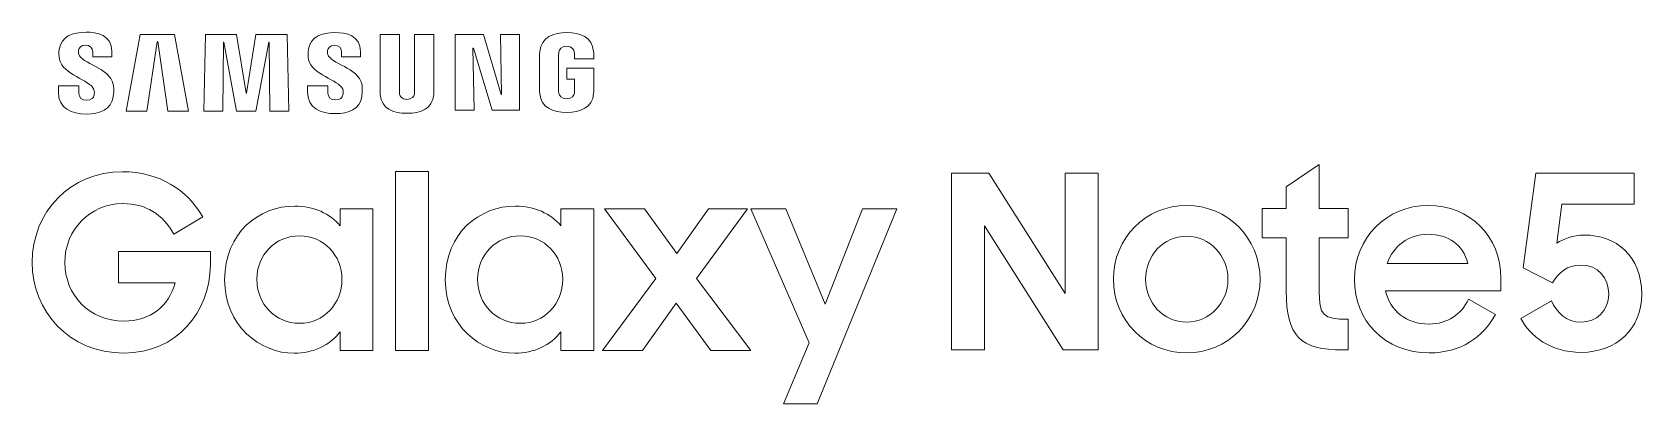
# Model space of a CAD drawing. Header units: millimetres. Extents: x -399 to 451, y -17 to 180.
import ezdxf

# ---------------------------------------------------------------- set-up
doc = ezdxf.new("R2010")
doc.units = ezdxf.units.MM
doc.header["$MEASUREMENT"] = 0
doc.layers.add('Layer 1', color=7, linetype='Continuous')

msp = doc.modelspace()

# ---------------------------------------------------------------- linework, layer by layer
at = {"layer": 'Layer 1', "color": 250, "lineweight": 20}
for points, knots in [([(-356.6724, 166.5545), (-356.6724, 166.5545), (-356.6724, 169.3912), (-356.6724, 169.3912), (-356.6724, 169.3912), (-356.6724, 178.1901), (-364.5817, 179.5634), (-370.316, 179.5634), (-370.316, 179.5634), (-377.5048, 179.5634), (-383.3709, 177.1945), (-384.4484, 170.5886), (-384.4484, 170.5886), (-384.7323, 168.8036), (-384.7754, 167.2013), (-384.3396, 165.1582), (-384.3396, 165.1582), (-382.5963, 156.8959), (-368.2341, 154.5072), (-366.161, 149.2785), (-366.161, 149.2785), (-365.7683, 148.2829), (-365.8921, 147.0306), (-366.083, 146.2761), (-366.083, 146.2761), (-366.4058, 144.9455), (-367.3085, 143.5722), (-370.0163, 143.5722), (-370.0163, 143.5722), (-372.5292, 143.5722), (-374.0733, 145.0155), (-374.0733, 147.2204), (-374.0733, 147.2204), (-374.0733, 147.2204), (-374.0733, 151.1536), (-374.0733, 151.1536), (-374.0733, 151.1536), (-374.0733, 151.1536), (-384.9233, 151.1536), (-384.9233, 151.1536), (-384.9233, 151.1536), (-384.9233, 151.1536), (-384.9233, 148.018), (-384.9233, 148.018), (-384.9233, 148.018), (-384.9233, 139.0284), (-377.8275, 136.2976), (-370.2492, 136.2976), (-370.2492, 136.2976), (-362.9086, 136.2976), (-356.9223, 138.7833), (-355.9417, 145.5252), (-355.9417, 145.5252), (-355.4518, 149.0176), (-355.8168, 151.3177), (-355.9808, 152.1651), (-355.9808, 152.1651), (-357.704, 160.6342), (-373.0307, 163.1392), (-374.1781, 167.9049), (-374.1781, 167.9049), (-374.3651, 168.7095), (-374.3221, 169.5233), (-374.2291, 170.001), (-374.2291, 170.001), (-373.9452, 171.3014), (-373.0468, 172.7286), (-370.53, 172.7286), (-370.53, 172.7286), (-368.1531, 172.7286), (-366.7636, 171.2584), (-366.7636, 169.0563), (-366.7636, 169.0563), (-366.7636, 169.0563), (-366.7636, 166.5545), (-366.7636, 166.5545), (-366.7636, 166.5545), (-366.7636, 166.5545), (-356.6724, 166.5545), (-356.6724, 166.5545)], [0, 0, 0, 0, 0.04761905, 0.04761905, 0.04761905, 0.04761905, 0.0952381, 0.0952381, 0.0952381, 0.0952381, 0.14285714, 0.14285714, 0.14285714, 0.14285714, 0.19047619, 0.19047619, 0.19047619, 0.19047619, 0.23809524, 0.23809524, 0.23809524, 0.23809524, 0.28571429, 0.28571429, 0.28571429, 0.28571429, 0.33333333, 0.33333333, 0.33333333, 0.33333333, 0.38095238, 0.38095238, 0.38095238, 0.38095238, 0.42857143, 0.42857143, 0.42857143, 0.42857143, 0.47619048, 0.47619048, 0.47619048, 0.47619048, 0.52380952, 0.52380952, 0.52380952, 0.52380952, 0.57142857, 0.57142857, 0.57142857, 0.57142857, 0.61904762, 0.61904762, 0.61904762, 0.61904762, 0.66666667, 0.66666667, 0.66666667, 0.66666667, 0.71428571, 0.71428571, 0.71428571, 0.71428571, 0.76190476, 0.76190476, 0.76190476, 0.76190476, 0.80952381, 0.80952381, 0.80952381, 0.80952381, 0.85714286, 0.85714286, 0.85714286, 0.85714286, 0.9047619, 0.9047619, 0.9047619, 0.9047619, 1, 1, 1, 1]), ([(-225.3822, 166.4698), (-225.3822, 166.4698), (-225.3822, 169.2702), (-225.3822, 169.2702), (-225.3822, 169.2702), (-225.3822, 177.9805), (-233.2016, 179.3498), (-238.87, 179.3498), (-238.87, 179.3498), (-245.9765, 179.3498), (-251.7888, 177.0197), (-252.8544, 170.4529), (-252.8544, 170.4529), (-253.1462, 168.6945), (-253.1972, 167.0993), (-252.7654, 165.0803), (-252.7654, 165.0803), (-251.0343, 156.8962), (-236.796, 154.5301), (-234.7497, 149.3607), (-234.7497, 149.3607), (-234.3689, 148.3841), (-234.4701, 147.1317), (-234.665, 146.384), (-234.665, 146.384), (-234.9917, 145.0467), (-235.8904, 143.7161), (-238.5742, 143.7161), (-238.5742, 143.7161), (-241.076, 143.7161), (-242.5842, 145.1356), (-242.5842, 147.3216), (-242.5842, 147.3216), (-242.5842, 147.3216), (-242.5842, 151.2007), (-242.5842, 151.2007), (-242.5842, 151.2007), (-242.5842, 151.2007), (-253.3293, 151.2007), (-253.3293, 151.2007), (-253.3293, 151.2007), (-253.3293, 151.2007), (-253.3372, 148.1353), (-253.3372, 148.1353), (-253.3372, 148.1353), (-253.3372, 139.1913), (-246.3035, 136.4997), (-238.7838, 136.4997), (-238.7838, 136.4997), (-231.5523, 136.4997), (-225.5921, 138.9695), (-224.6356, 145.6454), (-224.6356, 145.6454), (-224.1607, 149.1037), (-224.5146, 151.3676), (-224.6826, 152.2193), (-224.6826, 152.2193), (-226.3787, 160.6025), (-241.5576, 163.0771), (-242.6782, 167.7881), (-242.6782, 167.7881), (-242.8882, 168.5936), (-242.8222, 169.4062), (-242.74, 169.8771), (-242.74, 169.8771), (-242.4603, 171.1575), (-241.5817, 172.5577), (-239.0759, 172.5577), (-239.0759, 172.5577), (-236.7489, 172.5577), (-235.3535, 171.1215), (-235.3535, 168.9436), (-235.3535, 168.9436), (-235.3535, 168.9436), (-235.3535, 166.4698), (-235.3535, 166.4698), (-235.3535, 166.4698), (-235.3535, 166.4698), (-225.3822, 166.4698), (-225.3822, 166.4698)], [0, 0, 0, 0, 0.04761905, 0.04761905, 0.04761905, 0.04761905, 0.0952381, 0.0952381, 0.0952381, 0.0952381, 0.14285714, 0.14285714, 0.14285714, 0.14285714, 0.19047619, 0.19047619, 0.19047619, 0.19047619, 0.23809524, 0.23809524, 0.23809524, 0.23809524, 0.28571429, 0.28571429, 0.28571429, 0.28571429, 0.33333333, 0.33333333, 0.33333333, 0.33333333, 0.38095238, 0.38095238, 0.38095238, 0.38095238, 0.42857143, 0.42857143, 0.42857143, 0.42857143, 0.47619048, 0.47619048, 0.47619048, 0.47619048, 0.52380952, 0.52380952, 0.52380952, 0.52380952, 0.57142857, 0.57142857, 0.57142857, 0.57142857, 0.61904762, 0.61904762, 0.61904762, 0.61904762, 0.66666667, 0.66666667, 0.66666667, 0.66666667, 0.71428571, 0.71428571, 0.71428571, 0.71428571, 0.76190476, 0.76190476, 0.76190476, 0.76190476, 0.80952381, 0.80952381, 0.80952381, 0.80952381, 0.85714286, 0.85714286, 0.85714286, 0.85714286, 0.9047619, 0.9047619, 0.9047619, 0.9047619, 1, 1, 1, 1]), ([(-102.1318, 160.5878), (-102.1318, 160.5878), (-102.1318, 149.7188), (-102.1318, 149.7188), (-102.1318, 149.7188), (-102.1318, 148.972), (-102.1508, 148.4113), (-102.2638, 147.0609), (-102.2638, 147.0609), (-102.9285, 139.7124), (-109.3123, 137.0677), (-116.484, 137.0677), (-116.484, 137.0677), (-123.6418, 137.0677), (-130.0137, 139.7124), (-130.6864, 147.0609), (-130.6864, 147.0609), (-130.8156, 148.4113), (-130.8195, 148.972), (-130.8345, 149.7188), (-130.8345, 149.7188), (-130.8345, 149.7188), (-130.8195, 166.7418), (-130.8195, 166.7418), (-130.8195, 166.7418), (-130.8195, 167.4736), (-130.7524, 168.741), (-130.6555, 169.3907), (-130.6555, 169.3907), (-129.7729, 176.9732), (-123.6418, 179.392), (-116.4761, 179.392), (-116.4761, 179.392), (-109.3043, 179.392), (-103.0302, 177.0001), (-102.2828, 169.3907), (-102.2828, 169.3907), (-102.1587, 168.1273), (-102.2128, 166.7418), (-102.2128, 166.7418), (-102.2128, 166.7418), (-102.2128, 166.7418), (-102.2128, 165.4115), (-102.2128, 165.4115), (-102.2128, 165.4115), (-102.2128, 165.4115), (-112.4, 165.4115), (-112.4, 165.4115), (-112.4, 165.4115), (-112.4, 165.4115), (-112.4, 167.6595), (-112.4, 167.6595), (-112.4, 167.6595), (-112.4, 167.6595), (-112.4, 168.6251), (-112.508, 169.1886), (-112.508, 169.1886), (-112.7029, 170.0834), (-113.4685, 172.1495), (-116.554, 172.1495), (-116.554, 172.1495), (-119.4947, 172.1495), (-120.3512, 170.1882), (-120.5762, 169.1886), (-120.5762, 169.1886), (-120.7011, 168.675), (-120.7442, 167.9513), (-120.7442, 167.2977), (-120.7442, 167.2977), (-120.7442, 167.2977), (-120.7442, 148.8232), (-120.7442, 148.8232), (-120.7442, 148.8232), (-120.7592, 148.2835), (-120.732, 147.7417), (-120.6541, 147.272), (-120.6541, 147.272), (-120.4592, 146.1823), (-119.4326, 144.3502), (-116.5231, 144.3502), (-116.5231, 144.3502), (-113.6014, 144.3502), (-112.563, 146.1823), (-112.4, 147.272), (-112.4, 147.272), (-112.306, 147.7417), (-112.2751, 148.2835), (-112.287, 148.8232), (-112.287, 148.8232), (-112.287, 148.8232), (-112.287, 154.6783), (-112.287, 154.6783), (-112.287, 154.6783), (-112.287, 154.6783), (-116.433, 154.6783), (-116.433, 154.6783), (-116.433, 154.6783), (-116.433, 154.6783), (-116.433, 160.5878), (-116.433, 160.5878), (-116.433, 160.5878), (-116.433, 160.5878), (-102.1318, 160.5878), (-102.1318, 160.5878)], [0, 0, 0, 0, 0.03703704, 0.03703704, 0.03703704, 0.03703704, 0.07407407, 0.07407407, 0.07407407, 0.07407407, 0.11111111, 0.11111111, 0.11111111, 0.11111111, 0.14814815, 0.14814815, 0.14814815, 0.14814815, 0.18518519, 0.18518519, 0.18518519, 0.18518519, 0.22222222, 0.22222222, 0.22222222, 0.22222222, 0.25925926, 0.25925926, 0.25925926, 0.25925926, 0.2962963, 0.2962963, 0.2962963, 0.2962963, 0.33333333, 0.33333333, 0.33333333, 0.33333333, 0.37037037, 0.37037037, 0.37037037, 0.37037037, 0.40740741, 0.40740741, 0.40740741, 0.40740741, 0.44444444, 0.44444444, 0.44444444, 0.44444444, 0.48148148, 0.48148148, 0.48148148, 0.48148148, 0.51851852, 0.51851852, 0.51851852, 0.51851852, 0.55555556, 0.55555556, 0.55555556, 0.55555556, 0.59259259, 0.59259259, 0.59259259, 0.59259259, 0.62962963, 0.62962963, 0.62962963, 0.62962963, 0.66666667, 0.66666667, 0.66666667, 0.66666667, 0.7037037, 0.7037037, 0.7037037, 0.7037037, 0.74074074, 0.74074074, 0.74074074, 0.74074074, 0.77777778, 0.77777778, 0.77777778, 0.77777778, 0.81481481, 0.81481481, 0.81481481, 0.81481481, 0.85185185, 0.85185185, 0.85185185, 0.85185185, 0.88888889, 0.88888889, 0.88888889, 0.88888889, 0.92592593, 0.92592593, 0.92592593, 0.92592593, 1, 1, 1, 1]), ([(-323.6613, 178.2876), (-323.6613, 178.2876), (-316.2116, 137.8614), (-316.2116, 137.8614), (-316.2116, 137.8614), (-316.2116, 137.8614), (-327.0766, 137.8614), (-327.0766, 137.8614), (-327.0766, 137.8614), (-327.0766, 137.8614), (-332.465, 174.5533), (-332.465, 174.5533), (-332.465, 174.5533), (-332.465, 174.5533), (-332.6979, 174.5411), (-332.6979, 174.5411), (-332.6979, 174.5411), (-332.6979, 174.5411), (-338.2175, 137.8614), (-338.2175, 137.8614), (-338.2175, 137.8614), (-338.2175, 137.8614), (-349.1533, 137.8614), (-349.1533, 137.8614), (-349.1533, 137.8614), (-349.1533, 137.8614), (-341.6648, 178.2876), (-341.6648, 178.2876), (-341.6648, 178.2876), (-341.6648, 178.2876), (-323.6613, 178.2876), (-323.6613, 178.2876)], [0, 0, 0, 0, 0.11111111, 0.11111111, 0.11111111, 0.11111111, 0.22222222, 0.22222222, 0.22222222, 0.22222222, 0.33333333, 0.33333333, 0.33333333, 0.33333333, 0.44444444, 0.44444444, 0.44444444, 0.44444444, 0.55555556, 0.55555556, 0.55555556, 0.55555556, 0.66666667, 0.66666667, 0.66666667, 0.66666667, 0.77777778, 0.77777778, 0.77777778, 0.77777778, 1, 1, 1, 1]), ([(-264.0968, 178.2876), (-264.0968, 178.2876), (-263.1941, 137.8614), (-263.1941, 137.8614), (-263.1941, 137.8614), (-263.1941, 137.8614), (-273.3326, 137.8614), (-273.3326, 137.8614), (-273.3326, 137.8614), (-273.3326, 137.8614), (-273.5734, 174.2144), (-273.5734, 174.2144), (-273.5734, 174.2144), (-273.5734, 174.2144), (-273.8072, 174.2073), (-273.8072, 174.2073), (-273.8072, 174.2073), (-273.8072, 174.2073), (-280.5641, 137.8614), (-280.5641, 137.8614), (-280.5641, 137.8614), (-280.5641, 137.8614), (-290.8145, 137.8614), (-290.8145, 137.8614), (-290.8145, 137.8614), (-290.8145, 137.8614), (-297.5604, 174.2144), (-297.5604, 174.2144), (-297.5604, 174.2144), (-297.5604, 174.2144), (-297.7862, 174.2144), (-297.7862, 174.2144), (-297.7862, 174.2144), (-297.7862, 174.2144), (-298.0429, 137.8614), (-298.0429, 137.8614), (-298.0429, 137.8614), (-298.0429, 137.8614), (-308.1395, 137.8614), (-308.1395, 137.8614), (-308.1395, 137.8614), (-308.1395, 137.8614), (-307.2526, 178.2876), (-307.2526, 178.2876), (-307.2526, 178.2876), (-307.2526, 178.2876), (-290.7763, 178.2876), (-290.7763, 178.2876), (-290.7763, 178.2876), (-290.7763, 178.2876), (-285.8007, 147.3689), (-285.8007, 147.3689), (-285.8007, 147.3689), (-285.8007, 147.3689), (-285.5748, 147.3689), (-285.5748, 147.3689), (-285.5748, 147.3689), (-285.5748, 147.3689), (-280.5831, 178.2876), (-280.5831, 178.2876), (-280.5831, 178.2876), (-280.5831, 178.2876), (-264.0968, 178.2876), (-264.0968, 178.2876)], [0, 0, 0, 0, 0.05882353, 0.05882353, 0.05882353, 0.05882353, 0.11764706, 0.11764706, 0.11764706, 0.11764706, 0.17647059, 0.17647059, 0.17647059, 0.17647059, 0.23529412, 0.23529412, 0.23529412, 0.23529412, 0.29411765, 0.29411765, 0.29411765, 0.29411765, 0.35294118, 0.35294118, 0.35294118, 0.35294118, 0.41176471, 0.41176471, 0.41176471, 0.41176471, 0.47058824, 0.47058824, 0.47058824, 0.47058824, 0.52941176, 0.52941176, 0.52941176, 0.52941176, 0.58823529, 0.58823529, 0.58823529, 0.58823529, 0.64705882, 0.64705882, 0.64705882, 0.64705882, 0.70588235, 0.70588235, 0.70588235, 0.70588235, 0.76470588, 0.76470588, 0.76470588, 0.76470588, 0.82352941, 0.82352941, 0.82352941, 0.82352941, 0.88235294, 0.88235294, 0.88235294, 0.88235294, 1, 1, 1, 1]), ([(-186.6117, 178.3032), (-186.6117, 178.3032), (-186.6117, 149.3216), (-186.6117, 149.3216), (-186.6117, 149.3216), (-186.6038, 148.5549), (-186.6698, 147.0535), (-186.7208, 146.6486), (-186.7208, 146.6486), (-187.4204, 139.1063), (-193.3995, 136.6745), (-200.8223, 136.6745), (-200.8223, 136.6745), (-208.2487, 136.6745), (-214.214, 139.1063), (-214.9108, 146.6486), (-214.9108, 146.6486), (-214.9567, 147.0535), (-215.0266, 148.5549), (-215.0037, 149.3216), (-215.0037, 149.3216), (-215.0037, 149.3216), (-215.0037, 178.3032), (-215.0037, 178.3032), (-215.0037, 178.3032), (-215.0037, 178.3032), (-204.8023, 178.3032), (-204.8023, 178.3032), (-204.8023, 178.3032), (-204.8023, 178.3032), (-204.8023, 148.3841), (-204.8023, 148.3841), (-204.8023, 148.3841), (-204.8054, 147.8783), (-204.7824, 147.2714), (-204.6935, 146.8475), (-204.6935, 146.8475), (-204.5025, 145.855), (-203.6228, 143.9261), (-200.8223, 143.9261), (-200.8223, 143.9261), (-198.0176, 143.9261), (-197.15, 145.855), (-196.944, 146.8475), (-196.944, 146.8475), (-196.8622, 147.2714), (-196.846, 147.8783), (-196.846, 148.3841), (-196.846, 148.3841), (-196.846, 148.3841), (-196.846, 178.3032), (-196.846, 178.3032), (-196.846, 178.3032), (-196.846, 178.3032), (-186.6117, 178.3032), (-186.6117, 178.3032)], [0, 0, 0, 0, 0.06666667, 0.06666667, 0.06666667, 0.06666667, 0.13333333, 0.13333333, 0.13333333, 0.13333333, 0.2, 0.2, 0.2, 0.2, 0.26666667, 0.26666667, 0.26666667, 0.26666667, 0.33333333, 0.33333333, 0.33333333, 0.33333333, 0.4, 0.4, 0.4, 0.4, 0.46666667, 0.46666667, 0.46666667, 0.46666667, 0.53333333, 0.53333333, 0.53333333, 0.53333333, 0.6, 0.6, 0.6, 0.6, 0.66666667, 0.66666667, 0.66666667, 0.66666667, 0.73333333, 0.73333333, 0.73333333, 0.73333333, 0.8, 0.8, 0.8, 0.8, 0.86666667, 0.86666667, 0.86666667, 0.86666667, 1, 1, 1, 1]), ([(-141.3881, 178.2879), (-141.3881, 178.2879), (-141.3881, 138.2926), (-141.3881, 138.2926), (-141.3881, 138.2926), (-141.3881, 138.2926), (-155.7704, 138.2926), (-155.7704, 138.2926), (-155.7704, 138.2926), (-155.7704, 138.2926), (-165.7488, 171.0943), (-165.7488, 171.0943), (-165.7488, 171.0943), (-165.7488, 171.0943), (-165.9777, 171.0943), (-165.9777, 171.0943), (-165.9777, 171.0943), (-165.9777, 171.0943), (-165.4218, 138.2926), (-165.4218, 138.2926), (-165.4218, 138.2926), (-165.4218, 138.2926), (-175.3532, 138.2926), (-175.3532, 138.2926), (-175.3532, 138.2926), (-175.3532, 138.2926), (-175.3532, 178.2879), (-175.3532, 178.2879), (-175.3532, 178.2879), (-175.3532, 178.2879), (-160.3493, 178.2879), (-160.3493, 178.2879), (-160.3493, 178.2879), (-160.3493, 178.2879), (-151.0515, 146.5557), (-151.0515, 146.5557), (-151.0515, 146.5557), (-151.0515, 146.5557), (-150.8336, 146.5557), (-150.8336, 146.5557), (-150.8336, 146.5557), (-150.8336, 146.5557), (-151.4014, 178.2879), (-151.4014, 178.2879), (-151.4014, 178.2879), (-151.4014, 178.2879), (-141.3881, 178.2879), (-141.3881, 178.2879)], [0, 0, 0, 0, 0.07692308, 0.07692308, 0.07692308, 0.07692308, 0.15384615, 0.15384615, 0.15384615, 0.15384615, 0.23076923, 0.23076923, 0.23076923, 0.23076923, 0.30769231, 0.30769231, 0.30769231, 0.30769231, 0.38461538, 0.38461538, 0.38461538, 0.38461538, 0.46153846, 0.46153846, 0.46153846, 0.46153846, 0.53846154, 0.53846154, 0.53846154, 0.53846154, 0.61538462, 0.61538462, 0.61538462, 0.61538462, 0.69230769, 0.69230769, 0.69230769, 0.69230769, 0.76923077, 0.76923077, 0.76923077, 0.76923077, 0.84615385, 0.84615385, 0.84615385, 0.84615385, 1, 1, 1, 1]), ([(-308.6373, 81.9119), (-316.5545, 95.9743), (-331.7765, 105.8167), (-351.0636, 105.8167), (-351.0636, 105.8167), (-378.6877, 105.8167), (-398.7454, 84.4865), (-398.7454, 57.8818), (-398.7454, 57.8818), (-398.7454, 32.0858), (-379.4343, 9.9742), (-350.2937, 9.9742), (-350.2937, 9.9742), (-322.4478, 9.9742), (-304.6732, 31.571), (-304.6732, 56.7533), (-304.6732, 56.7533), (-304.6732, 56.7533), (-304.6732, 63.6312), (-304.6732, 63.6312), (-304.6732, 63.6312), (-304.6732, 63.6312), (-353.1016, 63.6312), (-353.1016, 63.6312), (-353.1016, 63.6312), (-353.1016, 63.6312), (-353.1016, 47.033), (-353.1016, 47.033), (-353.1016, 47.033), (-353.1016, 47.033), (-323.3224, 47.033), (-323.3224, 47.033), (-323.3224, 47.033), (-326.6558, 34.7517), (-336.3702, 26.8413), (-350.2937, 26.8413), (-350.2937, 26.8413), (-368.4443, 26.8413), (-381.4924, 40.6328), (-381.4924, 57.8818), (-381.4924, 57.8818), (-381.4924, 74.8971), (-368.3276, 88.9725), (-350.9355, 88.9725), (-350.9355, 88.9725), (-338.6652, 88.9725), (-329.7215, 83.339), (-323.965, 72.7191), (-323.965, 72.7191), (-323.965, 72.7191), (-308.6373, 81.9119), (-308.6373, 81.9119)], [0, 0, 0, 0, 0.07142857, 0.07142857, 0.07142857, 0.07142857, 0.14285714, 0.14285714, 0.14285714, 0.14285714, 0.21428571, 0.21428571, 0.21428571, 0.21428571, 0.28571429, 0.28571429, 0.28571429, 0.28571429, 0.35714286, 0.35714286, 0.35714286, 0.35714286, 0.42857143, 0.42857143, 0.42857143, 0.42857143, 0.5, 0.5, 0.5, 0.5, 0.57142857, 0.57142857, 0.57142857, 0.57142857, 0.64285714, 0.64285714, 0.64285714, 0.64285714, 0.71428571, 0.71428571, 0.71428571, 0.71428571, 0.78571429, 0.78571429, 0.78571429, 0.78571429, 0.85714286, 0.85714286, 0.85714286, 0.85714286, 1, 1, 1, 1]), ([(-206.9225, 11.3775), (-206.9225, 11.3775), (-189.5335, 11.3775), (-189.5335, 11.3775), (-189.5335, 11.3775), (-189.5335, 11.3775), (-189.5335, 105.9405), (-189.5335, 105.9405), (-189.5335, 105.9405), (-189.5335, 105.9405), (-206.9225, 105.9405), (-206.9225, 105.9405), (-206.9225, 105.9405), (-206.9225, 105.9405), (-206.9225, 11.3775), (-206.9225, 11.3775)], [0, 0, 0, 0, 0.2, 0.2, 0.2, 0.2, 0.4, 0.4, 0.4, 0.4, 0.6, 0.6, 0.6, 0.6, 1, 1, 1, 1]), ([(86.7351, 104.9604), (86.7351, 104.9604), (106.4239, 104.9604), (106.4239, 104.9604), (106.4239, 104.9604), (106.4239, 104.9604), (146.8312, 41.4037), (146.8312, 41.4037), (146.8312, 41.4037), (146.8312, 41.4037), (146.8312, 104.9604), (146.8312, 104.9604), (146.8312, 104.9604), (146.8312, 104.9604), (164.2312, 104.9604), (164.2312, 104.9604), (164.2312, 104.9604), (164.2312, 104.9604), (164.2312, 11.5946), (164.2312, 11.5946), (164.2312, 11.5946), (164.2312, 11.5946), (145.7027, 11.5946), (145.7027, 11.5946), (145.7027, 11.5946), (145.7027, 11.5946), (104.1289, 77.2003), (104.1289, 77.2003), (104.1289, 77.2003), (104.1289, 77.2003), (104.1289, 11.5946), (104.1289, 11.5946), (104.1289, 11.5946), (104.1289, 11.5946), (86.7351, 11.5946), (86.7351, 11.5946), (86.7351, 11.5946), (86.7351, 11.5946), (86.7351, 104.9604), (86.7351, 104.9604)], [0, 0, 0, 0, 0.09090909, 0.09090909, 0.09090909, 0.09090909, 0.18181818, 0.18181818, 0.18181818, 0.18181818, 0.27272727, 0.27272727, 0.27272727, 0.27272727, 0.36363636, 0.36363636, 0.36363636, 0.36363636, 0.45454545, 0.45454545, 0.45454545, 0.45454545, 0.54545455, 0.54545455, 0.54545455, 0.54545455, 0.63636364, 0.63636364, 0.63636364, 0.63636364, 0.72727273, 0.72727273, 0.72727273, 0.72727273, 0.81818182, 0.81818182, 0.81818182, 0.81818182, 1, 1, 1, 1]), ([(250.7135, 86.4123), (250.7135, 86.4123), (263.5128, 86.4123), (263.5128, 86.4123), (263.5128, 86.4123), (263.5128, 86.4123), (263.5128, 97.8139), (263.5128, 97.8139), (263.5128, 97.8139), (263.5128, 97.8139), (280.9046, 109.6983), (280.9046, 109.6983), (280.9046, 109.6983), (280.9046, 109.6983), (280.9046, 86.4123), (280.9046, 86.4123), (280.9046, 86.4123), (280.9046, 86.4123), (296.1366, 86.4123), (296.1366, 86.4123), (296.1366, 86.4123), (296.1366, 86.4123), (296.1366, 70.9443), (296.1366, 70.9443), (296.1366, 70.9443), (296.1366, 70.9443), (280.9046, 70.9443), (280.9046, 70.9443), (280.9046, 70.9443), (280.9046, 70.9443), (280.9046, 42.9323), (280.9046, 42.9323), (280.9046, 42.9323), (280.9046, 29.8585), (282.7058, 27.8324), (296.1366, 27.8324), (296.1366, 27.8324), (296.1366, 27.8324), (296.1366, 11.5948), (296.1366, 11.5948), (296.1366, 11.5948), (296.1366, 11.5948), (293.7096, 11.5948), (293.7096, 11.5948), (293.7096, 11.5948), (270.5454, 11.5948), (263.5128, 19.0097), (263.5128, 42.7924), (263.5128, 42.7924), (263.5128, 42.7924), (263.5128, 70.9443), (263.5128, 70.9443), (263.5128, 70.9443), (263.5128, 70.9443), (250.7135, 70.9443), (250.7135, 70.9443), (250.7135, 70.9443), (250.7135, 70.9443), (250.7135, 86.4123), (250.7135, 86.4123)], [0, 0, 0, 0, 0.0625, 0.0625, 0.0625, 0.0625, 0.125, 0.125, 0.125, 0.125, 0.1875, 0.1875, 0.1875, 0.1875, 0.25, 0.25, 0.25, 0.25, 0.3125, 0.3125, 0.3125, 0.3125, 0.375, 0.375, 0.375, 0.375, 0.4375, 0.4375, 0.4375, 0.4375, 0.5, 0.5, 0.5, 0.5, 0.5625, 0.5625, 0.5625, 0.5625, 0.625, 0.625, 0.625, 0.625, 0.6875, 0.6875, 0.6875, 0.6875, 0.75, 0.75, 0.75, 0.75, 0.8125, 0.8125, 0.8125, 0.8125, 0.875, 0.875, 0.875, 0.875, 1, 1, 1, 1]), ([(387.4401, 28.2251), (387.4401, 28.2251), (403.5447, 37.5606), (403.5447, 37.5606), (403.5447, 37.5606), (406.2293, 31.5395), (411.0882, 26.3038), (419.4023, 26.3038), (419.4023, 26.3038), (426.9438, 26.3038), (433.7565, 32.3082), (433.7565, 41.0099), (433.7565, 41.0099), (433.7565, 49.6969), (428.1193, 56.4779), (419.0314, 56.4779), (419.0314, 56.4779), (411.7458, 56.4779), (407.264, 52.5178), (404.0584, 47.0254), (404.0584, 47.0254), (404.0584, 47.0254), (388.5876, 54.9445), (388.5876, 54.9445), (388.5876, 54.9445), (388.5876, 54.9445), (395.2365, 104.9604), (395.2365, 104.9604), (395.2365, 104.9604), (395.2365, 104.9604), (447.1613, 104.9604), (447.1613, 104.9604), (447.1613, 104.9604), (447.1613, 104.9604), (447.1613, 88.711), (447.1613, 88.711), (447.1613, 88.711), (447.1613, 88.711), (409.0541, 88.711), (409.0541, 88.711), (409.0541, 88.711), (409.0541, 88.711), (406.3693, 68.0076), (406.3693, 68.0076), (406.3693, 68.0076), (409.9446, 70.3034), (414.9285, 72.3454), (420.9535, 72.3454), (420.9535, 72.3454), (437.5679, 72.3454), (451.2546, 61.3365), (451.2546, 41.0099), (451.2546, 41.0099), (451.2546, 22.8485), (437.8408, 10.3232), (419.2773, 10.3232), (419.2773, 10.3232), (402.9149, 10.3232), (392.17, 18.8813), (387.4401, 28.2251)], [0, 0, 0, 0, 0.0625, 0.0625, 0.0625, 0.0625, 0.125, 0.125, 0.125, 0.125, 0.1875, 0.1875, 0.1875, 0.1875, 0.25, 0.25, 0.25, 0.25, 0.3125, 0.3125, 0.3125, 0.3125, 0.375, 0.375, 0.375, 0.375, 0.4375, 0.4375, 0.4375, 0.4375, 0.5, 0.5, 0.5, 0.5, 0.5625, 0.5625, 0.5625, 0.5625, 0.625, 0.625, 0.625, 0.625, 0.6875, 0.6875, 0.6875, 0.6875, 0.75, 0.75, 0.75, 0.75, 0.8125, 0.8125, 0.8125, 0.8125, 0.875, 0.875, 0.875, 0.875, 1, 1, 1, 1]), ([(-218.785, 86.1318), (-218.785, 86.1318), (-236.061, 86.1318), (-236.061, 86.1318), (-236.061, 86.1318), (-236.061, 86.1318), (-236.061, 77.1811), (-236.061, 77.1811), (-236.061, 77.1811), (-241.4134, 83.7277), (-250.2333, 87.661), (-260.0749, 87.661), (-260.0749, 87.661), (-278.989, 87.661), (-297.1365, 73.4926), (-297.1365, 48.6902), (-297.1365, 48.6902), (-297.1365, 24.3003), (-278.3544, 9.837), (-260.3316, 9.837), (-260.3316, 9.837), (-250.4824, 9.837), (-241.5344, 14.1791), (-236.061, 21.2078), (-236.061, 21.2078), (-236.061, 21.2078), (-236.061, 11.3775), (-236.061, 11.3775), (-236.061, 11.3775), (-236.061, 11.3775), (-218.785, 11.3775), (-218.785, 11.3775), (-218.785, 11.3775), (-218.785, 11.3775), (-218.785, 86.1318), (-218.785, 86.1318)], [0, 0, 0, 0, 0.1, 0.1, 0.1, 0.1, 0.2, 0.2, 0.2, 0.2, 0.3, 0.3, 0.3, 0.3, 0.4, 0.4, 0.4, 0.4, 0.5, 0.5, 0.5, 0.5, 0.6, 0.6, 0.6, 0.6, 0.7, 0.7, 0.7, 0.7, 0.8, 0.8, 0.8, 0.8, 1, 1, 1, 1]), ([(-102.2321, 86.1318), (-102.2321, 86.1318), (-119.495, 86.1318), (-119.495, 86.1318), (-119.495, 86.1318), (-119.495, 86.1318), (-119.495, 77.1811), (-119.495, 77.1811), (-119.495, 77.1811), (-124.8556, 83.7277), (-133.6704, 87.661), (-143.5049, 87.661), (-143.5049, 87.661), (-162.4381, 87.661), (-180.5858, 73.4926), (-180.5858, 48.6902), (-180.5858, 48.6902), (-180.5858, 24.3003), (-161.8003, 9.837), (-143.7619, 9.837), (-143.7619, 9.837), (-133.9353, 9.837), (-124.9916, 14.1791), (-119.495, 21.2078), (-119.495, 21.2078), (-119.495, 21.2078), (-119.495, 11.3775), (-119.495, 11.3775), (-119.495, 11.3775), (-119.495, 11.3775), (-102.2321, 11.3775), (-102.2321, 11.3775), (-102.2321, 11.3775), (-102.2321, 11.3775), (-102.2321, 86.1318), (-102.2321, 86.1318)], [0, 0, 0, 0, 0.1, 0.1, 0.1, 0.1, 0.2, 0.2, 0.2, 0.2, 0.3, 0.3, 0.3, 0.3, 0.4, 0.4, 0.4, 0.4, 0.5, 0.5, 0.5, 0.5, 0.6, 0.6, 0.6, 0.6, 0.7, 0.7, 0.7, 0.7, 0.8, 0.8, 0.8, 0.8, 1, 1, 1, 1]), ([(-97.5024, 11.3775), (-97.5024, 11.3775), (-76.425, 11.3775), (-76.425, 11.3775), (-76.425, 11.3775), (-76.425, 11.3775), (-58.6623, 36.2919), (-58.6623, 36.2919), (-58.6623, 36.2919), (-58.6623, 36.2919), (-40.3828, 11.3775), (-40.3828, 11.3775), (-40.3828, 11.3775), (-40.3828, 11.3775), (-19.2966, 11.3775), (-19.2966, 11.3775), (-19.2966, 11.3775), (-19.2966, 11.3775), (-47.9103, 49.3388), (-47.9103, 49.3388), (-47.9103, 49.3388), (-47.9103, 49.3388), (-21.0818, 86.1318), (-21.0818, 86.1318), (-21.0818, 86.1318), (-21.0818, 86.1318), (-41.5303, 86.1318), (-41.5303, 86.1318), (-41.5303, 86.1318), (-41.5303, 86.1318), (-58.3945, 62.4999), (-58.3945, 62.4999), (-58.3945, 62.4999), (-58.3945, 62.4999), (-75.3905, 86.1318), (-75.3905, 86.1318), (-75.3905, 86.1318), (-75.3905, 86.1318), (-96.4866, 86.1318), (-96.4866, 86.1318), (-96.4866, 86.1318), (-96.4866, 86.1318), (-69.3873, 49.4589), (-69.3873, 49.4589), (-69.3873, 49.4589), (-69.3873, 49.4589), (-97.5024, 11.3775), (-97.5024, 11.3775)], [0, 0, 0, 0, 0.07692308, 0.07692308, 0.07692308, 0.07692308, 0.15384615, 0.15384615, 0.15384615, 0.15384615, 0.23076923, 0.23076923, 0.23076923, 0.23076923, 0.30769231, 0.30769231, 0.30769231, 0.30769231, 0.38461538, 0.38461538, 0.38461538, 0.38461538, 0.46153846, 0.46153846, 0.46153846, 0.46153846, 0.53846154, 0.53846154, 0.53846154, 0.53846154, 0.61538462, 0.61538462, 0.61538462, 0.61538462, 0.69230769, 0.69230769, 0.69230769, 0.69230769, 0.76923077, 0.76923077, 0.76923077, 0.76923077, 0.84615385, 0.84615385, 0.84615385, 0.84615385, 1, 1, 1, 1]), ([(15.839, -16.8694), (15.839, -16.8694), (57.8904, 86.1318), (57.8904, 86.1318), (57.8904, 86.1318), (57.8904, 86.1318), (39.7441, 86.1318), (39.7441, 86.1318), (39.7441, 86.1318), (39.7441, 86.1318), (20.072, 35.7821), (20.072, 35.7821), (20.072, 35.7821), (20.072, 35.7821), (-0.7711, 86.1318), (-0.7711, 86.1318), (-0.7711, 86.1318), (-0.7711, 86.1318), (-19.1648, 86.1318), (-19.1648, 86.1318), (-19.1648, 86.1318), (-19.1648, 86.1318), (11.4981, 15.3416), (11.4981, 15.3416), (11.4981, 15.3416), (11.4981, 15.3416), (-1.9118, -16.8694), (-1.9118, -16.8694), (-1.9118, -16.8694), (-1.9118, -16.8694), (15.839, -16.8694), (15.839, -16.8694)], [0, 0, 0, 0, 0.11111111, 0.11111111, 0.11111111, 0.11111111, 0.22222222, 0.22222222, 0.22222222, 0.22222222, 0.33333333, 0.33333333, 0.33333333, 0.33333333, 0.44444444, 0.44444444, 0.44444444, 0.44444444, 0.55555556, 0.55555556, 0.55555556, 0.55555556, 0.66666667, 0.66666667, 0.66666667, 0.66666667, 0.77777778, 0.77777778, 0.77777778, 0.77777778, 1, 1, 1, 1]), ([(172.1869, 48.9342), (172.1869, 70.676), (189.311, 87.9639), (210.933, 87.9639), (210.933, 87.9639), (232.4178, 87.9639), (249.687, 70.676), (249.687, 48.9342), (249.687, 48.9342), (249.687, 27.319), (232.4178, 10.0541), (210.933, 10.0541), (210.933, 10.0541), (189.311, 10.0541), (172.1869, 27.319), (172.1869, 48.9342)], [0, 0, 0, 0, 0.2, 0.2, 0.2, 0.2, 0.4, 0.4, 0.4, 0.4, 0.6, 0.6, 0.6, 0.6, 1, 1, 1, 1]), ([(373.9101, 30.279), (367.3781, 18.2467), (355.6116, 10.0535), (338.9921, 10.0535), (338.9921, 10.0535), (315.4571, 10.0535), (299.4816, 27.2054), (299.4816, 48.8064), (299.4816, 48.8064), (299.4816, 70.6763), (316.4677, 87.9641), (338.3464, 87.9641), (338.3464, 87.9641), (360.6062, 87.9641), (376.8437, 71.5787), (376.8437, 49.447), (376.8437, 49.447), (376.8437, 49.447), (376.8437, 42.932), (376.8437, 42.932), (376.8437, 42.932), (376.8437, 42.932), (315.9628, 42.932), (315.9628, 42.932), (315.9628, 42.932), (318.2657, 32.432), (326.715, 25.2773), (338.9921, 25.2773), (338.9921, 25.2773), (348.5778, 25.2773), (356.1323, 30.5289), (359.7106, 38.4472), (359.7106, 38.4472), (359.7106, 38.4472), (373.9101, 30.279), (373.9101, 30.279)], [0, 0, 0, 0, 0.1, 0.1, 0.1, 0.1, 0.2, 0.2, 0.2, 0.2, 0.3, 0.3, 0.3, 0.3, 0.4, 0.4, 0.4, 0.4, 0.5, 0.5, 0.5, 0.5, 0.6, 0.6, 0.6, 0.6, 0.7, 0.7, 0.7, 0.7, 0.8, 0.8, 0.8, 0.8, 1, 1, 1, 1]), ([(-257.5189, 25.689), (-270.2941, 25.689), (-280.1283, 35.915), (-280.1283, 48.9651), (-280.1283, 48.9651), (-280.1283, 61.8581), (-270.2941, 71.9485), (-257.5189, 71.9485), (-257.5189, 71.9485), (-244.744, 71.9485), (-235.1504, 61.5972), (-235.1504, 48.9651), (-235.1504, 48.9651), (-235.1504, 36.0431), (-244.744, 25.689), (-257.5189, 25.689)], [0, 0, 0, 0, 0.2, 0.2, 0.2, 0.2, 0.4, 0.4, 0.4, 0.4, 0.6, 0.6, 0.6, 0.6, 1, 1, 1, 1]), ([(-140.9572, 25.689), (-153.7471, 25.689), (-163.5776, 35.915), (-163.5776, 48.9651), (-163.5776, 48.9651), (-163.5776, 61.8581), (-153.7471, 71.9485), (-140.9572, 71.9485), (-140.9572, 71.9485), (-128.174, 71.9485), (-118.5886, 61.5972), (-118.5886, 48.9651), (-118.5886, 48.9651), (-118.5886, 36.0431), (-128.174, 25.689), (-140.9572, 25.689)], [0, 0, 0, 0, 0.2, 0.2, 0.2, 0.2, 0.4, 0.4, 0.4, 0.4, 0.6, 0.6, 0.6, 0.6, 1, 1, 1, 1]), ([(232.6867, 48.9342), (232.6867, 61.4731), (223.0823, 71.6994), (210.933, 71.6994), (210.933, 71.6994), (198.5267, 71.6994), (189.194, 61.4731), (189.194, 48.9342), (189.194, 48.9342), (189.194, 36.5219), (198.5267, 26.3035), (210.933, 26.3035), (210.933, 26.3035), (223.0823, 26.3035), (232.6867, 36.5219), (232.6867, 48.9342)], [0, 0, 0, 0, 0.2, 0.2, 0.2, 0.2, 0.4, 0.4, 0.4, 0.4, 0.6, 0.6, 0.6, 0.6, 1, 1, 1, 1]), ([(316.8655, 57.3755), (316.8655, 57.3755), (359.3298, 57.3755), (359.3298, 57.3755), (359.3298, 57.3755), (356.7619, 67.3658), (349.0907, 72.7194), (338.3464, 72.7194), (338.3464, 72.7194), (327.9954, 72.7194), (319.93, 66.4631), (316.8655, 57.3755)], [0, 0, 0, 0, 0.25, 0.25, 0.25, 0.25, 0.5, 0.5, 0.5, 0.5, 1, 1, 1, 1])]:
    msp.add_open_spline(points, degree=3, knots=knots, dxfattribs=at)

doc.saveas('drawing.dxf')
